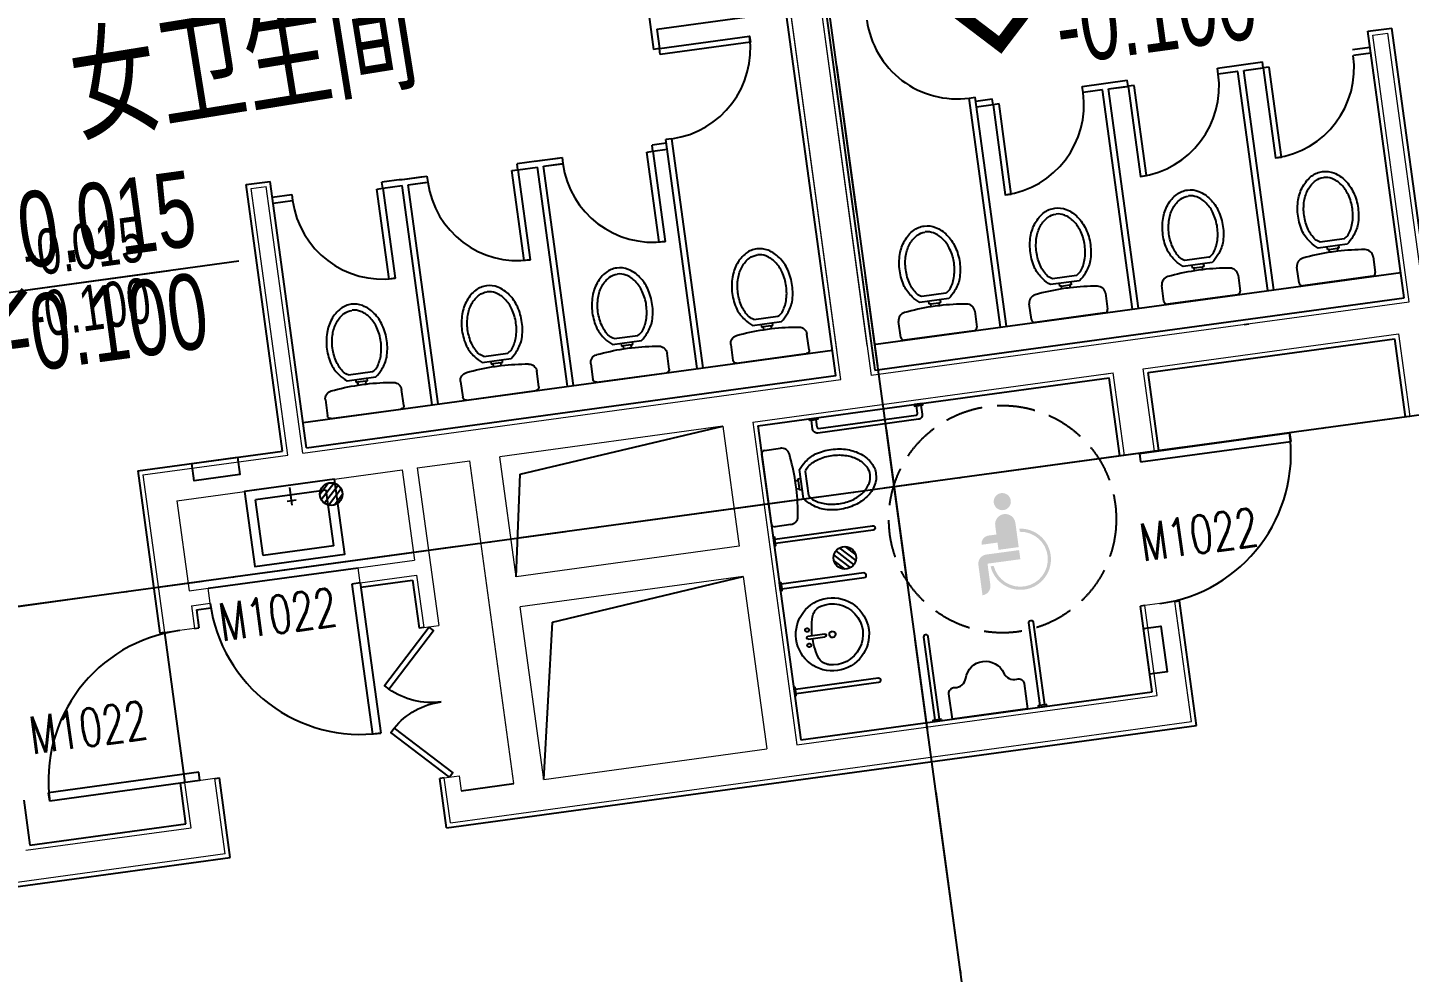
# Model space of a CAD drawing. Header units: millimetres. Extents: x 347599 to 1495443, y -100002 to 152717.
# Drawn here: x 1390824 to 1399943, y 131142 to 137376 of the extents above; entities that cross this region are included whole.
import ezdxf
from ezdxf.enums import TextEntityAlignment as Align

# ---------------------------------------------------------------- set-up
doc = ezdxf.new("R2010")
doc.units = ezdxf.units.MM
doc.header["$LTSCALE"] = 1000
doc.header["$PDMODE"] = 1
doc.linetypes.add('E-RG-1F$0$$0$DOTE', pattern=[2.42, 2, -0.2, 0.02, -0.2])
doc.linetypes.add('E2-RW-12345F$0$DASH', pattern=[0.35, 0.25, -0.1])
doc.layers.get('0').update_dxf_attribs({"linetype": 'CONTINUOUS'})
doc.layers.get('Defpoints').update_dxf_attribs({"linetype": 'CONTINUOUS'})
for name, color, linetype in [('A-SYMB-DOOR', 13, 'CONTINUOUS'), ('A-SYMB-DOOR1', 4, 'CONTINUOUS'), ('A—设备管丼、主管符号', 50, 'CONTINUOUS'), ('A—轴线、尺寸', 1, 'CONTINUOUS'), ('E2-RW-12345F$0$A-1-1-X-toilel$0$A-FIXT', 55, 'CONTINUOUS'), ('E2-RW-12345F$0$A-DOOR', 32, 'CONTINUOUS'), ('E2-RW-12345F$0$E1-RW-1F$0$E-WC-BF$0$A-FIXT', 55, 'CONTINUOUS'), ('E2-RW-12345F$0$HRI-F18$0$A-DOOR', 32, 'CONTINUOUS'), ('E2-RW-12345F$0$LVTRY', 6, 'CONTINUOUS'), ('I-平面-标高（总）', 40, 'CONTINUOUS'), ('I—平面—卫生间隔断（不到顶）', 48, 'CONTINUOUS'), ('I—平面—文字', 40, 'CONTINUOUS'), ('I—平面—标高', 40, 'CONTINUOUS'), ('I—平面—洁具2', 44, 'CONTINUOUS'), ('I—平面—装饰面层线', 192, 'CONTINUOUS'), ('I—平面—门', 22, 'CONTINUOUS'), ('S-EQ1', 2, 'CONTINUOUS'), ('XRE0$0$A-WALL', 7, 'CONTINUOUS'), ('轴线100', 1, 'CONTINUOUS')]:
    doc.layers.add(name, color=color, linetype=linetype)
doc.layers.add('E2-RW-12345F$0$A-WALL', color=7, linetype='CONTINUOUS', lineweight=5)
doc.layers.add('E2-RW-12345F$0$A-Z410-G-Vhcl', color=5, linetype='CONTINUOUS', lineweight=0)
doc.styles.add('ARIAL', font='simhei.ttf', dxfattribs={"width": 0.9})
doc.styles.add('E-RT-1F$0$XD2008', font='xd-hzs.shx', dxfattribs={"width": 0.7, "bigfont": 'xd-hztxt.shx'})
doc.styles.add('ECADI-TXT', font='simplex.shx', dxfattribs={"bigfont": 'hztxt.shx'})
doc.styles.add('XD2008', font='simhei.ttf', dxfattribs={"width": 0.7})
doc.styles.add('幼圆', font='SIMYOU_0.TTF', dxfattribs={"width": 0.7})
doc.dimstyles.new('200', dxfattribs={"dimscale": 200, "dimtxt": 2.5, "dimasz": 2, "dimexe": 1, "dimexo": 1, "dimgap": 0.8, "dimtad": 1, "dimdec": 0, "dimdsep": 46, "dimtxsty": 'ARIAL', "dimblk1": 'ARCHTICK', "dimblk2": 'ARCHTICK', "dimsah": 1, "dimcen": -0.9, "dimdle": 1, "dimclrd": 256, "dimclre": 256, "dimclrt": 40, "dimaunit": 1, "dimadec": 0, "dimazin": 0, "dimtfac": 0.35, "dimtdec": 0, "dimtix": 1, "dimtmove": 2, "dimatfit": 3, "dimldrblk": 'ARCHTICK', "dimfxl": 0, "dimtvp": 0.8, "dimtolj": 1, "dimtzin": 0, "dimarcsym": 0})

# ---------------------------------------------------------------- blocks, each defined once
blk = doc.blocks.new('_ArchTick')
at = {"color": 0, "linetype": 'ByBlock', "const_width": 0.4}
blk.add_lwpolyline([(-0.5, -0.5), (0.5, 0.5)], dxfattribs=at)
blk = doc.blocks.new('*D245')
at = {"layer": 'A—轴线、尺寸', "linetype": 'ByBlock', "lineweight": -2}
for p, q in [((1416467.3, 143633.5), (1415668.2, 149479.8)), ((1311464.8, 135034.8), (1415893.4, 149308.8)), ((1312543.8, 128617), (1311635.8, 135260))]:
    blk.add_line(p, q, dxfattribs=at)
at = {"layer": 'Defpoints', "color": 0, "linetype": 'ByBlock'}
for p in [(1415695.3, 149281.7), (1416494.4, 143435.4), (1312570.9, 128418.9, 0)]:
    blk.add_point(p, dxfattribs=at)
at = {"layer": 'A—轴线、尺寸', "linetype": 'ByBlock', "lineweight": -2, "xscale": 400, "yscale": 400, "zscale": 400}
for p, rotation in [((1415695.3, 149281.7), 7.783339566187075), ((1311662.9, 135061.8), 187.7833395661871)]:
    blk.add_blockref('_ArchTick', p, dxfattribs=dict(at, rotation=rotation))
at = {"layer": 'A—轴线、尺寸', "color": 40, "linetype": 'ByBlock', "insert": (1363623.2, 142580.8), "char_height": 500, "attachment_point": 5, "rotation": 7.78334, "style": 'ARIAL'}
blk.add_mtext('\\A1;105000', dxfattribs=at)
blk = doc.blocks.new('E-RT-1F$0$ECADI-TAG-HGHT（国标）')
at = {"color": 1}
blk.add_line((-2.121, 2.121), (11.768, 2.121), dxfattribs=at)
at = {"color": 1, "const_width": 0.5}
blk.add_lwpolyline([(-2.121, 2.121), (0, 0), (2.121, 2.121)], dxfattribs=at)
at = {"color": 1}
blk.add_point((-1.481, 4.6), dxfattribs=at)
at = {"style": 'E-RT-1F$0$XD2008', "width": 0.7}
blk.add_attdef('FL', text='', height=3, dxfattribs=at).set_placement((-2.689, 2.967), align=Align.RIGHT)
for tag, p in [('F.F.L.', (2.284, 2.967)), ('T.O.S.', (2.284, -1.104))]:
    blk.add_attdef(tag, p, '', height=3, dxfattribs=at)
blk = doc.blocks.new('E2-RW-12345F$0$HRI-F18$0$A$C62F15C80')
at = {"layer": 'E2-RW-12345F$0$HRI-F18$0$A-DOOR'}
for points in [[(0, 275.5), (275.5, 0), (296.2, 20.7), (20.7, 296.2)], [(800, 275.5), (524.5, 0), (503.8, 20.7), (779.3, 296.2)]]:
    blk.add_lwpolyline(points, close=True, dxfattribs=at)
for centre, start, end in [((10.3, 285.9), 317.1491, 0), ((789.7, 285.9), 180, 222.8509)]:
    blk.add_arc(centre, 389.7, start, end, dxfattribs=at)
blk = doc.blocks.new('*U377')
at = {"layer": 'E2-RW-12345F$0$A-Z410-G-Vhcl', "extrusion": (0, 0, -1)}
h = blk.add_hatch(color=2, dxfattribs=at)
edge = h.paths.add_edge_path()
edge.add_arc((-0.0041, 0.039), 0.0082, 0, 360)
for points in [[(-0.0139, -0.0062), (0.0056, -0.0062), (0.0056, 0.0172, 1), (-0.0139, 0.0172), (-0.0139, 0.0086), (-0.0214, 0.0086, 0.414214), (-0.0293, 0.0008), (-0.0139, 0.0008)], [(0.0086, 0.0082, -2.078418), (-0.0205, -0.0208), (-0.0235, -0.0208, 2.108884), (0.0086, 0.0112)], [(-0.0261, -0.0179), (0.0056, -0.0179), (0.0056, -0.0091), (-0.0261, -0.0091, 0.414214), (-0.0349, -0.0179), (-0.0349, -0.0472, 0.414214), (-0.0261, -0.0384)]]:
    blk.add_hatch(color=2, dxfattribs=at).paths.add_polyline_path(points)
blk = doc.blocks.new('E2-RW-12345F$0$_LV13')
at = {"layer": 'S-EQ1'}
for p, q in [((-0.495, 0.071), (-0.071, 0.495)), ((-0.465, -0.183), (0.183, 0.465)), ((-0.354, -0.354), (0.354, 0.354)), ((-0.183, -0.465), (0.465, 0.183)), ((0.071, -0.495), (0.495, -0.071))]:
    blk.add_line(p, q, dxfattribs=at)
blk.add_circle((0, 0), 0.5, dxfattribs=at)
blk = doc.blocks.new('E2-RW-12345F$0$DOOR1000')
at = {"layer": 'E2-RW-12345F$0$A-DOOR'}
for p, q in [((0, 1000), (56.4, 1000)), ((0, 0), (0, 1000)), ((56.4, 0), (56.4, 1000)), ((0, 0), (56.4, 0))]:
    blk.add_line(p, q, dxfattribs=at)
blk.add_arc((0, 0), 1000, 0, 90, dxfattribs=at)
blk = doc.blocks.new('E1-RW-1F$0$E-WC-BF$0$Sink Vanity-Round - 19_ x 19_-1522437-Level 2 - Program')
for p, q in [((87.1, 247.1), (87.1, 136.3)), ((106.2, 247.1), (106.2, 136.3))]:
    blk.add_line(p, q)
for centre, radius, start, end in [((96.7, 85.2), 241.3, 360, 180), ((1.4, 104.3), 104.5, 120.79274, 162.19039), ((96.7, -233), 452.3, 91.20673, 109.20864), ((45.9, 247.1), 12.7, 360, 180), ((45.9, 247.1), 12.7, 180, 360), ((96.7, 247.1), 9.52, 360, 180), ((96.7, -233), 452.3, 70.79136, 88.79327), ((147.5, 247.1), 12.7, 360, 180), ((147.5, 247.1), 12.7, 180, 0), ((191.9, 104.3), 104.5, 17.80961, 59.20726), ((96.7, 85.2), 201.4, 165.30711, 14.69289), ((96.7, 85.2), 20.6, 360, 180), ((96.7, 136.3), 9.52, 180, 360), ((96.7, 85.2), 241.3, 180, 360), ((96.7, 85.2), 20.6, 180, 360)]:
    blk.add_arc(centre, radius, start, end)
blk = doc.blocks.new('matong')
at = {"layer": 'I—平面—洁具2'}
for p, q in [((-0.43, 0), (0.43, 0)), ((-0.47, -0.235), (-0.47, -0.04)), ((0.47, -0.04), (0.47, -0.235)), ((-0.176, -0.431), (0.181, -0.431)), ((-0.148, -0.5), (0.148, -0.5)), ((-0.07, -0.396), (-0.05, -0.396)), ((-0.07, -0.431), (-0.07, -0.396)), ((-0.05, -0.396), (-0.05, -0.361)), ((0.05, -0.396), (-0.05, -0.396)), ((0.05, -0.361), (0.05, -0.396)), ((0.05, -0.396), (0.07, -0.396)), ((0.07, -0.396), (0.07, -0.431))]:
    blk.add_line(p, q, dxfattribs=at)
for points in [[(0.002, -1.35, -0.128381), (-0.133, -1.315, -0.106268), (-0.259, -1.203, -0.085065), (-0.338, -1.047, -0.074422), (-0.368, -0.849, -0.074422), (-0.338, -0.652, -0.093985), (-0.259, -0.514, -0.073872), (-0.176, -0.431, -0.130921)], [(-0.148, -0.5, 0.073654), (-0.204, -0.54, 0.085065), (-0.272, -0.674, 0.074422), (-0.298, -0.849, 0.074422), (-0.272, -1.025, 0.085065), (-0.204, -1.159, 0.106268), (-0.101, -1.25, 0.128381), (-0.002, -1.276, 0.131396)], [(0.181, -0.431, -0.073872), (0.264, -0.514, -0.093985), (0.343, -0.652, -0.074422), (0.372, -0.849, -0.074422), (0.343, -1.047, -0.085065), (0.264, -1.203, -0.106268), (0.138, -1.315, -0.128381), (0.002, -1.35, -0.130921)], [(0.148, -0.5, -0.073654), (0.204, -0.54, -0.085065), (0.272, -0.674, -0.074422), (0.298, -0.849, -0.074422), (0.272, -1.025, -0.085065), (0.204, -1.159, -0.106268), (0.101, -1.25, -0.128381), (0.002, -1.276, -0.131396)]]:
    blk.add_lwpolyline(points, format="xyb", dxfattribs=at)
for centre, radius, start, end in [((-0.43, -0.04), 0.04, 90, 180), ((0.43, -0.04), 0.04, 0, 90), ((-0.37, -0.235), 0.1, 180, 262.0681), ((0, 2.42), 2.781, 262.0681, 268.9699), ((0, 2.42), 2.781, 271.0301, 277.9319), ((0.37, -0.235), 0.1, 277.9319, 0), ((0, 2.42), 2.781, 268.9699, 271.0301)]:
    blk.add_arc(centre, radius, start, end, dxfattribs=at)
blk = doc.blocks.new('B1-CR-B1$0$URINAL-1')
at = {"layer": 'I—平面—洁具2'}
blk.add_lwpolyline([(500, 0), (0, 0), (0, -167.7, 0.464292), (43.2, -204.2, -0.382572), (123.8, -255.1, 0.336188), (250, -350, 0.336188), (376.2, -255.1, -0.382572), (456.8, -204.2, 0.464292), (500, -167.7)], format="xyb", close=True, dxfattribs=at)
blk = doc.blocks.new('xdc2')
at = {"layer": 'I—平面—洁具2'}
for p, q in [((445630.8, -41461), (445630.8, -41831)), ((445630.8, -41461), (446100.8, -41461)), ((446100.8, -41461), (446100.8, -41831)), ((445630.8, -41831), (446100.8, -41831)), ((445835.8, -41793.4), (445895.8, -41793.4)), ((445865.8, -41763.4), (445865.8, -41881))]:
    blk.add_line(p, q, dxfattribs=at)
blk.add_lwpolyline([(445565.8, -41896), (446165.8, -41896), (446165.8, -41396), (445565.8, -41396)], close=True, dxfattribs=at)
blk = doc.blocks.new('E2-RW-12345F$0$matong')
at = {"layer": 'I—平面—洁具2'}
for p, q in [((-0.43, 0), (0.43, 0)), ((-0.47, -0.235), (-0.47, -0.04)), ((0.47, -0.04), (0.47, -0.235)), ((-0.176, -0.431), (0.181, -0.431)), ((-0.148, -0.5), (0.148, -0.5)), ((-0.07, -0.396), (-0.05, -0.396)), ((-0.07, -0.431), (-0.07, -0.396)), ((-0.05, -0.396), (-0.05, -0.361)), ((0.05, -0.396), (-0.05, -0.396)), ((0.05, -0.361), (0.05, -0.396)), ((0.05, -0.396), (0.07, -0.396)), ((0.07, -0.396), (0.07, -0.431))]:
    blk.add_line(p, q, dxfattribs=at)
for points in [[(0.002, -1.35, -0.128381), (-0.133, -1.315, -0.106268), (-0.259, -1.203, -0.085065), (-0.338, -1.047, -0.074422), (-0.368, -0.849, -0.074422), (-0.338, -0.652, -0.093985), (-0.259, -0.514, -0.073872), (-0.176, -0.431, -0.130921)], [(-0.148, -0.5, 0.073654), (-0.204, -0.54, 0.085065), (-0.272, -0.674, 0.074422), (-0.298, -0.849, 0.074422), (-0.272, -1.025, 0.085065), (-0.204, -1.159, 0.106268), (-0.101, -1.25, 0.128381), (-0.002, -1.276, 0.131396)], [(0.181, -0.431, -0.073872), (0.264, -0.514, -0.093985), (0.343, -0.652, -0.074422), (0.372, -0.849, -0.074422), (0.343, -1.047, -0.085065), (0.264, -1.203, -0.106268), (0.138, -1.315, -0.128381), (0.002, -1.35, -0.130921)], [(0.148, -0.5, -0.073654), (0.204, -0.54, -0.085065), (0.272, -0.674, -0.074422), (0.298, -0.849, -0.074422), (0.272, -1.025, -0.085065), (0.204, -1.159, -0.106268), (0.101, -1.25, -0.128381), (0.002, -1.276, -0.131396)]]:
    blk.add_lwpolyline(points, format="xyb", dxfattribs=at)
for centre, radius, start, end in [((-0.43, -0.04), 0.04, 90, 180), ((0.43, -0.04), 0.04, 0, 90), ((-0.37, -0.235), 0.1, 180, 262.0681), ((0, 2.42), 2.781, 262.0681, 268.9699), ((0, 2.42), 2.781, 271.0301, 277.9319), ((0.37, -0.235), 0.1, 277.9319, 0), ((0, 2.42), 2.781, 268.9699, 271.0301)]:
    blk.add_arc(centre, radius, start, end, dxfattribs=at)
blk = doc.blocks.new('ECADI-TAG-DOOR')

msp = doc.modelspace()

# ---------------------------------------------------------------- linework, layer by layer
msp.add_line((1393686.4, 132340.5, 0), (1394033.2, 132387.9, 0))
at = {"layer": 'A—设备管丼、主管符号'}
for p, q in [((1394074.9, 134428.7), (1395411.9, 134746.2, 0)), ((1394048.5, 133752.3, 0), (1394074.9, 134428.7)), ((1394288.3, 133453.9), (1395547.4, 133754.8, 0)), ((1394231.3, 132415, 0), (1394288.3, 133453.9))]:
    msp.add_line(p, q, dxfattribs=at)
at = {"layer": 'A—轴线、尺寸', "linetype": 'E-RG-1F$0$$0$DOTE'}
for p, q in [((1394713.2, 147721.9), (1399206.2, 114850.8)), ((1424832.2, 138212.4), (1345169.3, 127323.5))]:
    msp.add_line(p, q, dxfattribs=at)
at = {"layer": 'E2-RW-12345F$0$A-1-1-X-toilel$0$A-FIXT', "linetype": 'E2-RW-12345F$0$DASH'}
msp.add_circle((1397258, 134132.6, 0), 750, dxfattribs=at)
at = {"layer": 'E2-RW-12345F$0$A-DOOR'}
for p, q in [((1392015.5, 133676.5, 0), (1393006.3, 133811.9, 0)), ((1391727, 133384.5, 0), (1391862.4, 132393.7, 0))]:
    msp.add_line(p, q, dxfattribs=at)
at = {"layer": 'E2-RW-12345F$0$A-WALL', "lineweight": 13}
for p, q in [((1395800.9, 139391.6), (1396363, 135279.4)), ((1395828, 139193.6, 0), (1396390.1, 135081.4, 0)), ((1399942.4, 135567.4, 0), (1399702, 137326.1, 0)), ((1400143.1, 134837.9, 0), (1399801.1, 137339.6, 0)), ((1392300, 136314.3, 0), (1392399.1, 136327.9, 0)), ((1392639.5, 134569.2, 0), (1392399.1, 136327.9, 0)), ((1392540.4, 134555.7, 0), (1392300, 136314.3, 0)), ((1396390, 135081.9, 0), (1399942.4, 135567.4, 0)), ((1398186.1, 135125.5, 0), (1399870.5, 135355.7, 0)), ((1399870.5, 135355.7, 0), (1399944.9, 134810.9, 0)), ((1392639.5, 134569.2, 0), (1396191.9, 135054.8, 0)), ((1395610.1, 134773.4, 0), (1397988, 135098.4, 0)), ((1397928.6, 135090.3, 0), (1397988, 135098.4, 0)), ((1395610.1, 134772.9, 0), (1395901.2, 132643.2, 0)), ((1395411.9, 134746.2, 0), (1395520.3, 133953.5, 0)), ((1391584.7, 134425.1, 0), (1392540.4, 134555.7, 0)), ((1393395.2, 134470.7, 0), (1393742, 134518.1, 0)), ((1398260.6, 134580.6, 0), (1398062.5, 134553.5, 0)), ((1391584.7, 134425.1, 0), (1391726.9, 133384.5, 0)), ((1391810, 134254, 0), (1393296.1, 134457.1, 0)), ((1391810, 134254, 0), (1391891.2, 133659.5, 0)), ((1391891.2, 133659.5, 0), (1392015.5, 133676.5, 0)), ((1395547.4, 133754.8, 0), (1395703.1, 132616.1, 0)), ((1398396.1, 133589.3, 0), (1398198, 133562.3, 0)), ((1391904.8, 133560.4, 0), (1392029, 133577.4, 0)), ((1391904.8, 133560.4, 0), (1391925.1, 133411.6, 0)), ((1391925.1, 133411.6, 0), (1391726.9, 133384.5, 0)), ((1392060.5, 132420.8, 0), (1391862.4, 132393.7, 0))]:
    msp.add_line(p, q, dxfattribs=at)
at = {"layer": 'E2-RW-12345F$0$A-WALL'}
for p, q in [((1399702, 137326.1, 0), (1399801.1, 137339.6, 0)), ((1398062.5, 134553.5, 0), (1397988, 135098.4, 0)), ((1398260.6, 134580.6, 0), (1398186.1, 135125.5, 0)), ((1395411.9, 134746.2, 0), (1393940.2, 134545, 0)), ((1394033.2, 132387.9, 0), (1393742, 134517.6, 0)), ((1394048.5, 133752.3, 0), (1393940.2, 134545, 0)), ((1393296.1, 134457.1, 0), (1393377.4, 133862.7, 0)), ((1393395.2, 134470.7, 0), (1393537.4, 133430.3, 0)), ((1395520.3, 133953.5, 0), (1394048.5, 133752.3, 0)), ((1393006.3, 133811.9, 0), (1393377.4, 133862.7, 0)), ((1393019.8, 133712.8, 0), (1393006.3, 133811.9, 0)), ((1392029, 133577.4, 0), (1392015.5, 133676.5, 0)), ((1393019.8, 133712.8, 0), (1393390.9, 133763.6, 0)), ((1393390.9, 133763.6, 0), (1393438.3, 133416.7, 0)), ((1395547.4, 133755.3, 0), (1394075.6, 133554.2, 0)), ((1398504.4, 132797.2, 0), (1398396.1, 133589.3, 0)), ((1394231.3, 132415, 0), (1394075.6, 133554.2, 0)), ((1398279.2, 132968.2, 0), (1398198, 133562.3, 0)), ((1393438.3, 133416.7, 0), (1393537.4, 133430.3, 0)), ((1395901.2, 132643.2, 0), (1398279.2, 132968.2, 0)), ((1393614.4, 132128.8, 0), (1398504.4, 132797.2, 0)), ((1394231.3, 132415, 0), (1395703.1, 132616.1, 0)), ((1392128.3, 131924.9, 0), (1392060.5, 132420.8, 0)), ((1393573.8, 132425.5, 0), (1393672.9, 132439, 0)), ((1393614.4, 132128.8, 0), (1393573.8, 132425.5, 0)), ((1393672.9, 132439, 0), (1393686.4, 132340.5, 0)), ((1391903, 132096.7, 0), (1391862.4, 132393.7, 0)), ((1390813.5, 131947.8, 0), (1391903, 132096.7, 0)), ((1390642.4, 131722.5, 0), (1392128.2, 131925.6, 0))]:
    msp.add_line(p, q, dxfattribs=at)
at = {"layer": 'E2-RW-12345F$0$A-WALL', "lineweight": 13}
msp.add_lwpolyline([(1396164.9, 135252.3), (1395602.8, 139364.6), (1394695.8, 139240.6), (1394587.5, 140033.1)], dxfattribs=at)
at = {"layer": 'E2-RW-12345F$0$A-WALL', "lineweight": 13, "elevation": 0}
msp.add_lwpolyline([(1396191.9, 135054.3), (1395629.9, 139166.6), (1394722.9, 139042.6), (1394614.5, 139835.1)], dxfattribs=at)
at = {"layer": 'E2-RW-12345F$0$E1-RW-1F$0$E-WC-BF$0$A-FIXT'}
msp.add_line((1398852.6, 135418.1, 0), (1398882.4, 135422.2, 0), dxfattribs=at)
msp.add_line((1398852.6, 135418.1, 0), (1398882.4, 135422.2, 0), dxfattribs=at)
at = {"layer": 'I—平面—卫生间隔断（不到顶）', "ltscale": 3}
for p, q in [((1394914.1, 137529), (1394954.6, 137232.2)), ((1394976.7, 137366.2), (1395829.7, 137482.8)), ((1394976.7, 137366.2), (1394994.3, 137237.7)), ((1399567.6, 137231.5), (1399682.5, 137247.2)), ((1398675.9, 137109.6), (1398973.1, 137150.2)), ((1398978.5, 137110.6), (1398973.1, 137150.2)), ((1399688, 137207.6), (1399573, 137191.8)), ((1399688, 137207.6), (1399573, 137191.8)), ((1399688, 137207.6), (1399573, 137191.8)), ((1398681.3, 137070), (1398675.9, 137109.6)), ((1398810.1, 137087.6), (1398681.3, 137070)), ((1398807.7, 137087.2), (1398681.3, 137070)), ((1398807.7, 137087.2), (1398681.3, 137070)), ((1398807.7, 137087.2), (1398681.3, 137070)), ((1399007.8, 135641), (1398810.1, 137087.6)), ((1398849.7, 137093), (1398978.5, 137110.6)), ((1398849.7, 137093), (1398973.6, 137109.9)), ((1398849.7, 137093), (1398973.6, 137109.9)), ((1398849.7, 137093), (1398973.6, 137109.9)), ((1399047.5, 135646.4), (1398849.7, 137093)), ((1397784.2, 136987.7), (1398081.4, 137028.3)), ((1397789.6, 136948.1), (1397784.2, 136987.7)), ((1397918.4, 136965.7), (1397789.6, 136948.1)), ((1397916, 136965.4), (1397789.6, 136948.1)), ((1397916, 136965.4), (1397789.6, 136948.1)), ((1397916, 136965.4), (1397789.6, 136948.1)), ((1398116.1, 135519.1), (1397918.4, 136965.7)), ((1397958, 136971.1), (1398086.8, 136988.7)), ((1397958, 136971.1), (1398081.9, 136988)), ((1397958, 136971.1), (1398081.9, 136988)), ((1397958, 136971.1), (1398081.9, 136988)), ((1398155.8, 135524.6), (1397958, 136971.1)), ((1398086.8, 136988.7), (1398081.4, 137028.3)), ((1397038.6, 136911.5), (1397078.2, 136916.9)), ((1397245.2, 135400.1, 0), (1397038.6, 136911.5, 0)), ((1397284.8, 135405.6, 0), (1397078.2, 136916.9, 0)), ((1397284.8, 135405.6, 0), (1397078.2, 136916.9, 0)), ((1397081.7, 136891.7), (1397189.7, 136906.5)), ((1397081.7, 136891.7), (1397189.7, 136906.5)), ((1397195.1, 136866.9), (1397189.7, 136906.5)), ((1397195.1, 136866.8), (1397087.1, 136852.1)), ((1397195.1, 136866.8), (1397087.1, 136852.1)), ((1395039.3, 136612.6), (1394945.8, 136599.8)), ((1395039.3, 136612.6), (1394945.8, 136599.8)), ((1394951.2, 136560.2), (1394945.8, 136599.8)), ((1394951.2, 136560.2), (1394945.8, 136599.8)), ((1395075.5, 136643.2), (1395035.9, 136637.8)), ((1395242.4, 135126.4), (1395035.9, 136637.8)), ((1395242.4, 135126.4), (1395035.9, 136637.8)), ((1395282.1, 135131.8), (1395075.5, 136643.2)), ((1394172.9, 136494.2), (1394351.3, 136518.5)), ((1394172.9, 136494.2), (1394351.3, 136518.5)), ((1394202.7, 136498.2), (1394326.5, 136515.2)), ((1394222.5, 136500.9), (1394351.3, 136518.5)), ((1394222.5, 136500.9), (1394351.3, 136518.5)), ((1394351.3, 136518.5), (1394356.7, 136478.9)), ((1394951.2, 136560.2), (1395044.7, 136573)), ((1394951.2, 136560.2), (1395044.7, 136573)), ((1394182.9, 136495.5), (1394054.1, 136477.9)), ((1394182.9, 136495.5), (1394054.1, 136477.9)), ((1394059.5, 136438.3), (1394054.1, 136477.9)), ((1394059.5, 136438.3), (1394188.3, 136455.9)), ((1394059.5, 136438.3), (1394188.3, 136455.9)), ((1394386, 135009.3), (1394188.3, 136455.9)), ((1394227.9, 136461.3), (1394356.7, 136478.9)), ((1394227.9, 136461.3), (1394356.7, 136478.9)), ((1394227.9, 136461.3), (1394351.8, 136478.2)), ((1394425.6, 135014.8), (1394227.9, 136461.3)), ((1393291.1, 136373.6), (1393162.3, 136356)), ((1393291.1, 136373.6), (1393162.3, 136356)), ((1393167.7, 136316.4), (1393162.3, 136356)), ((1393167.7, 136316.4), (1393296.5, 136334)), ((1393167.7, 136316.4), (1393296.5, 136334)), ((1393281.2, 136372.3), (1393459.6, 136396.7)), ((1393281.2, 136372.3), (1393459.6, 136396.7)), ((1393494.3, 134887.5), (1393296.5, 136334)), ((1393310.9, 136376.3), (1393434.8, 136393.3)), ((1393330.8, 136379.1), (1393459.6, 136396.7)), ((1393330.8, 136379.1), (1393459.6, 136396.7)), ((1393336.2, 136339.4), (1393465, 136357)), ((1393336.2, 136339.4), (1393465, 136357)), ((1393336.2, 136339.4), (1393460, 136356.3)), ((1393533.9, 134892.9), (1393336.2, 136339.4)), ((1393459.6, 136396.7), (1393465, 136357)), ((1392439.1, 136257.2), (1392567.9, 136274.8)), ((1392439.1, 136257.2), (1392567.9, 136274.8)), ((1392444.5, 136217.5), (1392573.3, 136235.1)), ((1392567.9, 136274.8), (1392573.3, 136235.1)), ((1396422.4, 135287.8, 0), (1399885.7, 135761.1, 0)), ((1392642.1, 134771), (1396135.1, 135248.4))]:
    msp.add_line(p, q, dxfattribs=at)
msp.add_lwpolyline([(1394994.3, 137237.7), (1394954.6, 137232.2)], dxfattribs=at)
for points in [[(1394999.7, 137198), (1394994.3, 137237.7), (1395588.7, 137318.9), (1395594.1, 137279.3)], [(1399018.2, 137116), (1398978.5, 137110.6), (1399059.8, 136516.1), (1399099.4, 136521.5)], [(1398126.5, 136994.1), (1398086.8, 136988.7), (1398168.1, 136394.2), (1398207.7, 136399.7)], [(1397234.8, 136872.2), (1397195.1, 136866.8), (1397276.4, 136272.4), (1397316, 136277.8)], [(1394911.6, 136554.8), (1394951.2, 136560.2), (1395032.4, 135965.7), (1394992.8, 135960.3)], [(1394019.8, 136432.9), (1394059.5, 136438.3), (1394140.7, 135843.8), (1394101.1, 135838.4)], [(1393128.1, 136311), (1393167.7, 136316.4), (1393249, 135721.9), (1393209.4, 135716.5)]]:
    msp.add_lwpolyline(points, close=True, dxfattribs=at)
for centre, start, end in [((1396957.4, 137506), 187.78336, 277.78336), ((1394994.3, 137237.7), 277.78295, 7.78295), ((1398978.5, 137110.6), 277.78347, 7.78347), ((1398086.8, 136988.7), 277.78347, 7.78347), ((1397195.1, 136866.8), 277.78347, 7.78347), ((1394951.2, 136560.2), 187.78335, 277.78335), ((1394059.5, 136438.3), 187.78335, 277.78335), ((1393167.7, 136316.4), 187.78335, 277.78335)]:
    msp.add_arc(centre, 600, start, end, dxfattribs=at)
at = {"layer": 'I—平面—洁具2', "elevation": 0}
for points in [[(1396719.9, 134884.7), (1396732.3, 134886.4), (1396730.9, 134896.3), (1396676.4, 134888.9), (1396677.8, 134879), (1396719.9, 134884.7), (1396728, 134825.3, -0.414214), (1396702.4, 134791.5), (1396038.5, 134700.7, -0.414214), (1396004.7, 134726.4), (1395996.6, 134785.8), (1395984.2, 134784.2), (1395982.9, 134794.1), (1396037.4, 134801.5), (1396038.7, 134791.6), (1395996.6, 134785.8), (1396026.3, 134789.9), (1396033.1, 134740.4, 0.414214), (1396044.4, 134731.8), (1396688.4, 134819.8, 0.414214), (1396696.9, 134831.1), (1396690.2, 134880.6)], [(1395756, 134001), (1395754.3, 134013.4), (1395744.4, 134012.1), (1395751.8, 133957.6), (1395761.8, 133958.9), (1395756, 134001), (1396400, 134089.1, -1.000003), (1396404.1, 134059.3), (1395760.1, 133971.3)], [(1395800.8, 133673.2), (1395802.5, 133660.8), (1395792.6, 133659.4), (1395785.1, 133713.9), (1395795.1, 133715.3), (1395800.8, 133673.2), (1396345.7, 133747.7, 1.000003), (1396341.7, 133777.4), (1395796.7, 133702.9)], [(1397505.6, 132902.9), (1397493.2, 132901.2), (1397494.5, 132891.3), (1397549, 132898.7), (1397547.7, 132908.6), (1397505.6, 132902.9), (1397431.1, 133447.8, -1.000003), (1397460.8, 133451.9), (1397535.3, 132906.9)], [(1396841.7, 132812.1), (1396854.1, 132813.8), (1396855.5, 132803.9), (1396801, 132796.5), (1396799.6, 132806.4), (1396841.7, 132812.1), (1396767.3, 133357.1, 1.000003), (1396737.5, 133353), (1396812, 132808.1)], [(1395891.4, 133010.2), (1395889.7, 133022.6), (1395879.8, 133021.2), (1395887.3, 132966.7), (1395897.2, 132968.1), (1395891.4, 133010.2), (1396436.4, 133084.7, -1.000003), (1396440.4, 133054.9), (1395895.5, 132980.5)]]:
    msp.add_lwpolyline(points, format="xyb", dxfattribs=at)
for points in [[(1392210.1, 134540.8), (1392225.6, 134426.9), (1391923.5, 134385.6), (1391907.9, 134499.5), (1392210.1, 134540.8)], [(1398188.2, 133412), (1398302.2, 133427.6), (1398343.5, 133125.4), (1398229.5, 133109.8), (1398188.2, 133412)]]:
    msp.add_lwpolyline(points, dxfattribs=at)
at = {"layer": 'I—平面—装饰面层线'}
for p, q in [((1395861.8, 139168, 0), (1396415.7, 135115.7)), ((1399668.2, 137351.7, 0), (1399826.8, 137373.4, 0)), ((1399908.7, 135593.1, 0), (1399668.2, 137351.7, 0)), ((1400172.8, 134842, 0), (1399826.8, 137373.4, 0)), ((1392266.2, 136340, 0), (1392424.8, 136361.7, 0)), ((1392506.6, 134581.3, 0), (1392266.2, 136340, 0)), ((1392665.1, 134603, 0), (1392424.8, 136361.7, 0)), ((1396415.7, 135115.7), (1399908.7, 135593.1, 0)), ((1399912.7, 135563.4, 0), (1399912.7, 135563.4, 0)), ((1398219.9, 135099.8, 0), (1399844.8, 135321.9, 0)), ((1399844.8, 135321.9, 0), (1399915.2, 134806.8, 0)), ((1395643.9, 134747.7, 0), (1397962.3, 135064.6, 0)), ((1397958.3, 135094.3, 0), (1397958.3, 135094.4, 0)), ((1398032.7, 134549.5, 0), (1397962.3, 135064.6, 0)), ((1398290.3, 134584.7, 0), (1398219.9, 135099.8, 0)), ((1399944.9, 134810.9, 0), (1399915.2, 134806.8, 0)), ((1395643.9, 134747.7, 0), (1395926.9, 132677, 0)), ((1391550.9, 134450.7, 0), (1392506.6, 134581.3, 0)), ((1398260.6, 134580.6, 0), (1398290.3, 134584.7, 0)), ((1391550.9, 134450.7, 0), (1391697.2, 133380.5, 0)), ((1393019.9, 133712.4, 0), (1393023.9, 133683.1, 0)), ((1393023.9, 133683.1, 0), (1393365.3, 133729.8, 0)), ((1393365.3, 133729.8, 0), (1393408.6, 133412.7, 0)), ((1398396.1, 133589.3, 0), (1398425.8, 133593.4, 0)), ((1398538.2, 132771.5, 0), (1398425.8, 133593.4, 0)), ((1391938.6, 133534.8, 0), (1392033.1, 133547.7, 0)), ((1391938.6, 133534.8, 0), (1391954.8, 133415.7, 0)), ((1392029.1, 133576.9, 0), (1392033.1, 133547.7, 0)), ((1398198, 133562.3, 0), (1398168.2, 133558.2, 0)), ((1398245.4, 132993.9, 0), (1398168.2, 133558.2, 0)), ((1391925.1, 133411.6, 0), (1391954.8, 133415.7, 0)), ((1393438.3, 133416.7, 0), (1393408.6, 133412.7)), ((1391727, 133384.5, 0), (1391697.2, 133380.5)), ((1395926.9, 132677, 0), (1398245.4, 132993.9, 0)), ((1393588.7, 132095, 0), (1398538.2, 132771.5, 0)), ((1392060.5, 132420.8, 0), (1392090.3, 132424.9)), ((1392162, 131900, 0), (1392090.3, 132424.9, 0)), ((1393573.8, 132425.5, 0), (1393544.1, 132421.4)), ((1393588.7, 132095, 0), (1393544.1, 132421.4, 0)), ((1391862.4, 132393.7, 0), (1391832.6, 132389.7)), ((1391869.2, 132122.4, 0), (1391832.6, 132389.7, 0)), ((1390798.5, 132278.8, 0), (1390839.2, 131981.6, 0)), ((1390839.2, 131981.6, 0), (1391869.2, 132122.4, 0)), ((1389408, 131523.5), (1392162, 131900, 0))]:
    msp.add_line(p, q, dxfattribs=at)
at = {"layer": 'I—平面—装饰面层线', "elevation": 0}
msp.add_lwpolyline([(1392665.1, 134603), (1396158.1, 135080.4), (1395604.2, 139132.8), (1394697.2, 139008.8), (1394588.9, 139801.3), (1392002.9, 139447.8)], dxfattribs=at)
at = {"layer": 'XRE0$0$A-WALL', "lineweight": 13}
msp.add_line((1395800.9, 139391.6), (1396363, 135279.4), dxfattribs=at)
msp.add_lwpolyline([(1396164.9, 135252.3), (1395602.8, 139364.6), (1394695.8, 139240.6), (1394587.5, 140033.1)], dxfattribs=at)
at = {"layer": '轴线100', "linetype": 'E-RG-1F$0$$0$DOTE'}
for p, q in [((1395178.3, 144319.6), (1399206.2, 114850.8)), ((1413555.7, 136671.1), (1345169.3, 127323.5))]:
    msp.add_line(p, q, dxfattribs=at)

# ---------------------------------------------------------------- block references
at = {"layer": 'A-SYMB-DOOR1'}
ref = msp.add_blockref('ECADI-TAG-DOOR', (1399287.1, 133272.4, 0), dxfattribs=dict(at, xscale=100.0000000022703, yscale=100.0000000022704, zscale=100.0000000022704, rotation=7.999589584866729))
ref.add_attrib('门窗主编号1', 'M1022', dxfattribs={"layer": 'A-SYMB-DOOR', "height": 250, "rotation": 7.99959, "style": 'ECADI-TXT', "width": 0.7}).set_placement((1398957.9, 133961.8, 0), align=Align.RIGHT)
ref = msp.add_blockref('ECADI-TAG-DOOR', (1393207.8, 132745.1), dxfattribs=dict(at, xscale=100.0000000022703, yscale=100.0000000022704, zscale=100.0000000022704, rotation=7.999589584866729))
ref.add_attrib('门窗主编号1', 'M1022', dxfattribs={"layer": 'A-SYMB-DOOR', "height": 250, "rotation": 7.99959, "style": 'ECADI-TXT', "width": 0.7}).set_placement((1392878.7, 133434.4), align=Align.RIGHT)
ref = msp.add_blockref('ECADI-TAG-DOOR', (1391957.8, 131999), dxfattribs=dict(at, xscale=100.0000000022703, yscale=100.0000000022704, zscale=100.0000000022704, rotation=7.999589584866729))
ref.add_attrib('门窗主编号1', 'M1022', dxfattribs={"layer": 'A-SYMB-DOOR', "height": 250, "rotation": 7.99959, "style": 'ECADI-TXT', "width": 0.7}).set_placement((1391628.6, 132688.4), align=Align.RIGHT)
at = {"layer": 'E2-RW-12345F$0$A-1-1-X-toilel$0$A-FIXT', "extrusion": (-3.08115e-25, -2.09613e-26, -1), "xscale": 6898.55217769772, "yscale": 6898.552177847898, "zscale": 6898.552177799476, "rotation": 352.2695498769666}
msp.add_blockref('*U377', (-1397320.6, 133985.5, 0), dxfattribs=at)
at = {"layer": 'E2-RW-12345F$0$LVTRY', "ltscale": 5, "xscale": 150.0000000000001, "yscale": 150.0000000000001, "zscale": 150.0000000000001}
for p, rotation in [((1392827.3, 134298.1, 0), 7.783302443830943), ((1396217.2, 133877.3, 0), 277.7844069564393)]:
    msp.add_blockref('E2-RW-12345F$0$_LV13', p, dxfattribs=dict(at, rotation=rotation))
at = {"layer": 'I-平面-标高（总）'}
ref = msp.add_blockref('E-RT-1F$0$ECADI-TAG-HGHT（国标）', (1397242.5, 137262.1), dxfattribs=dict(at, xscale=166.6666666664841, yscale=166.6666666664841, zscale=166.6666666664841, rotation=7.784262632300935))
ref.add_attrib('F.F.L.', '-0.015', (1397563.5, 137805.1), dxfattribs={"layer": '0', "height": 500, "rotation": 7.78426, "style": '幼圆', "width": 0.7})
ref.add_attrib('T.O.S.', '-0.100', (1397644.5, 137131.3), dxfattribs={"layer": '0', "height": 500, "rotation": 7.78426, "style": '幼圆', "width": 0.7})
ref = msp.add_blockref('E-RT-1F$0$ECADI-TAG-HGHT（国标）', (1390322.9, 135220.6), dxfattribs=dict(at, xscale=166.6666666664841, yscale=166.6666666664841, zscale=166.6666666664841, rotation=7.784262632300935))
ref.add_attrib('F.F.L.', '-0.015', (1390643.9, 135763.6), dxfattribs={"layer": '0', "height": 500, "rotation": 7.78426, "style": '幼圆', "width": 0.7})
ref.add_attrib('T.O.S.', '-0.100', (1390725, 135089.7), dxfattribs={"layer": '0', "height": 500, "rotation": 7.78426, "style": '幼圆', "width": 0.7})
at = {"layer": 'I—平面—标高'}
ref = msp.add_blockref('E-RT-1F$0$ECADI-TAG-HGHT（国标）', (1390622.4, 135404.2), dxfattribs=dict(at, xscale=99.99999999989046, yscale=99.99999999989046, zscale=99.99999999989046, rotation=7.784262632300933))
ref.add_attrib('F.F.L.', '-0.015', (1390815, 135730), dxfattribs={"layer": '0', "height": 300, "rotation": 7.78426, "style": '幼圆', "width": 0.7})
ref.add_attrib('T.O.S.', '-0.100', (1390863.6, 135325.7), dxfattribs={"layer": '0', "height": 300, "rotation": 7.78426, "style": '幼圆', "width": 0.7})
at = {"layer": 'I—平面—洁具2', "extrusion": (2.87349e-25, 1.95507e-26, -1), "yscale": 540, "zscale": -539.9999999999997, "rotation": 172.2157740934194}
for p, xscale in [((-1399469.5, 135704.2, 0), -539.9999999999985), ((-1399469.5, 135704.2, 0), -539.9999999999985), ((-1398577.8, 135582.3, 0), -539.9999999999984), ((-1398577.8, 135582.3, 0), -539.9999999999984), ((-1397703.2, 135462.7, 0), -539.9999999999985), ((-1397703.2, 135462.7, 0), -539.9999999999985)]:
    msp.add_blockref('E2-RW-12345F$0$matong', p, dxfattribs=dict(at, xscale=xscale))
at = {"layer": 'I—平面—洁具2', "yscale": 539.9999999999994, "zscale": 539.9999999999998}
for p, xscale, rotation in [((1396840.7, 135344.8), 539.999999999999, 187.7842259079028), ((1396840.7, 135344.8), 539.999999999999, 187.7842259079028), ((1395733.1, 135193.5), -539.999999999999, 187.7820833336884), ((1395733.1, 135193.5), -539.999999999999, 187.7820833336884)]:
    msp.add_blockref('E2-RW-12345F$0$matong', p, dxfattribs=dict(at, xscale=xscale, rotation=rotation))
at = {"layer": 'I—平面—洁具2', "extrusion": (-2.82056e-25, -5.82774e-26, -1), "yscale": 540, "zscale": -539.9999999999997, "rotation": 172.2179166649894}
for p, xscale in [((-1394809.7, 135067.3), 539.9999999999989), ((-1393949.7, 134949.7, 0), 539.9999999999986), ((-1393058, 134827.8, 0), 539.9999999999987)]:
    msp.add_blockref('E2-RW-12345F$0$matong', p, dxfattribs=dict(at, xscale=xscale))
at = {"layer": 'I—平面—洁具2', "extrusion": (1.2305e-25, 2.29209e-26, -1), "xscale": -540, "yscale": 540, "zscale": -540, "rotation": 262.2144738440007}
msp.add_blockref('matong', (-1395700.8, 134331.5, 0), dxfattribs=at)
at = {"layer": 'I—平面—洁具2', "rotation": 187.7829038495069}
msp.add_blockref('xdc2', (1839985.2, 153224.6), dxfattribs=at)
at = {"layer": 'I—平面—洁具2', "xscale": -1}
for name, p, rotation in [('E1-RW-1F$0$E-WC-BF$0$Sink Vanity-Round - 19_ x 19_-1522437-Level 2 - Program', (1396207, 133479.7, 0), 97.78400836211523), ('B1-CR-B1$0$URINAL-1', (1396927.3, 132813.7, 0), 187.7833841361297)]:
    msp.add_blockref(name, p, dxfattribs=dict(at, rotation=rotation))
at = {"layer": 'I—平面—门', "extrusion": (-4.00794e-07, 3.04714e-07, 1), "rotation": 277.7834213410828}
msp.add_blockref('E2-RW-12345F$0$DOOR1000', (1398161.6, 134566.6, -0.5), dxfattribs=at)
at = {"layer": 'I—平面—门', "rotation": 187.7831546169656}
msp.add_blockref('E2-RW-12345F$0$DOOR1000', (1393019.9, 133712.4, 0), dxfattribs=at)
at = {"layer": 'I—平面—门', "xscale": -1.249999998733195, "yscale": 1.250000000049379, "zscale": 1.250000000132174, "rotation": 277.7803297468022}
msp.add_blockref('E2-RW-12345F$0$HRI-F18$0$A$C62F15C80', (1393267.4, 132383.6, 0), dxfattribs=at)
at = {"layer": 'I—平面—门', "extrusion": (-5.66413e-07, 4.29881e-07, 1), "rotation": 97.78186160361464}
msp.add_blockref('E2-RW-12345F$0$DOOR1000', (1391961.5, 132407.3, -0.7), dxfattribs=at)

# ---------------------------------------------------------------- texts
at = {"layer": 'I—平面—文字', "linetype": 'ByBlock', "style": 'XD2008', "width": 0.7}
msp.add_text('女卫生间', height=600, rotation=9.15842, dxfattribs=at).set_placement((1391163.4, 136682.5, 0))

# ---------------------------------------------------------------- dimensions: what is measured, and where the dimension line sits
at = {"layer": 'A—轴线、尺寸', "linetype": 'ByBlock'}
dim = msp.add_linear_dim(base=(1415695.3, 149281.7), p1=(1312570.9, 128418.9, 0), p2=(1416494.4, 143435.4), angle=7.78334, dimstyle='200', dxfattribs=at)
dim.commit()
dim.dimension.update_dxf_attribs({"geometry": '*D245', "text_midpoint": (1363623.2, 142580.8)})

doc.saveas('drawing.dxf')
